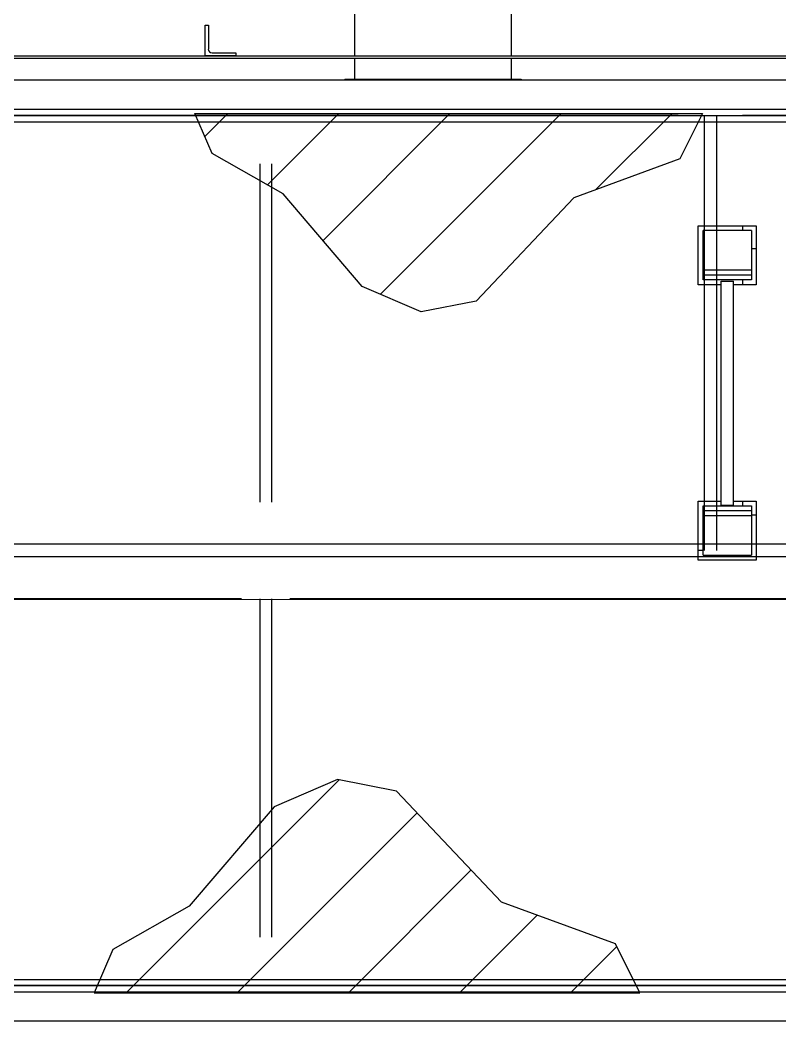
# Model space of a CAD drawing. Header units: metres. Extents: x 0 to 63075, y 0 to 44550.
# Drawn here: x 12068 to 13641, y 23680 to 25750 of the extents above; entities that cross this region are included whole.
import ezdxf

# ---------------------------------------------------------------- set-up
doc = ezdxf.new("R2010")
doc.units = ezdxf.units.M
doc.header["$LTSCALE"] = 75
doc.linetypes.add('CENTER2', pattern=[28.575, 19.05, -3.175, 3.175, -3.175])
doc.linetypes.add('CENTERX2', pattern=[101.6, 63.5, -12.7, 12.7, -12.7])
for name, color, linetype in [('SC1', 7, 'CENTER2'), ('SDM', 7, 'Continuous'), ('SL1', 8, 'Continuous')]:
    doc.layers.add(name, color=color, linetype=linetype)
pattern_1 = [(45, (-77751.2, -19190.13), (-114.90485, 114.90485), [])]

# ---------------------------------------------------------------- blocks, each defined once
blk = doc.blocks.new('A$Ca548c4ee')
at = {"layer": 'SL1'}
h = blk.add_hatch(dxfattribs=at)
h.set_pattern_fill('_USER', color=256, scale=162.5, angle=45, style=0, pattern_type=0)
h.set_pattern_definition(pattern_1)
h.paths.add_polyline_path([(4170.5, 2888.6), (5221.1, 2888.6), (5174, 2794.4), (4955, 2714), (4752.6, 2500.5), (4639, 2478.4), (4517, 2531), (4353.4, 2722.3), (4206.5, 2805.5)])
h = blk.add_hatch(dxfattribs=at)
h.set_pattern_fill('_USER', color=256, scale=162.5, angle=45, style=0, pattern_type=0)
h.set_pattern_definition(pattern_1)
h.paths.add_polyline_path([(3962.1, 1069.8), (5091.3, 1069.8), (5040.7, 1171.1), (4805.3, 1257.5), (4587.8, 1486.9), (4465.6, 1510.8), (4334.5, 1454.2), (4158.8, 1248.6), (4000.8, 1159.2)])
for p, q in [((4501.6, 3007.5), (4501.6, 4282.4)), ((4825.5, 3007.5), (4825.5, 4282.4)), ((4192.1, 3071), (4198.5, 3071)), ((4192.1, 3007.5), (4192.1, 3071)), ((4198.5, 3071), (4198.5, 3021.5)), ((847.2, 3002.7), (7637, 3002.7)), ((848.2, 3007.5), (7636, 3007.5)), ((4255.6, 3007.5), (4192.1, 3007.5)), ((4206.1, 3013.8), (4255.6, 3013.8)), ((4255.6, 3013.8), (4255.6, 3007.5)), ((4501.6, 2959.2), (4501.6, 3002.7)), ((4825.5, 2959.2), (4825.5, 3002.7)), ((5421.6, 2957.5), (790.1, 2957.5)), ((4481, 2959.2), (4663.6, 2959.2)), ((4481, 2959.2), (4481, 2957.5)), ((4663.6, 2959.2), (4846.1, 2959.2)), ((4846.1, 2959.2), (4846.1, 2957.5)), ((0, 2884.5), (9072.5, 2884.5)), ((642.1, 2897.5), (7842.1, 2897.5)), ((642.1, 2897.5), (7842.1, 2897.5)), ((5170.6, 2884.5), (642.1, 2884.5)), ((5224.2, 2884.5), (5224.2, 1984.5)), ((5224.2, 2884.5), (5224.2, 1984.5)), ((5250, 2884.5), (5250, 1984.5)), ((5250, 2884.5), (5250, 1984.5)), ((7842.1, 2884.5), (5303.6, 2884.5)), ((642.1, 2871.4), (7842.1, 2871.4)), ((642.1, 2871.4), (7842.1, 2871.4)), ((4305, 2784.5), (4305, 2084.5)), ((4305, 2784.5), (4305, 2084.5)), ((4329.3, 2784.5), (4329.3, 2084.5)), ((4329.3, 2784.5), (4329.3, 2084.5)), ((5212.1, 2656.4), (5332.1, 2656.4)), ((5212.1, 2534.4), (5212.1, 2656.4)), ((5303.6, 2656.4), (5303.6, 2646.4)), ((5332.1, 2656.4), (5332.1, 2534.4)), ((5322.1, 2646.4), (5222.1, 2646.4)), ((5222.1, 2564.4), (5222.1, 2646.4)), ((5322.1, 2646.4), (5322.1, 2564.4)), ((5332.1, 2608.5), (5322.1, 2608.5)), ((5322.1, 2564.4), (5222.1, 2564.4)), ((5222.1, 2553.9), (5222.1, 2564.4)), ((5322.1, 2553.9), (5222.1, 2553.9)), ((5222.1, 2544.4), (5222.1, 2553.9)), ((5322.1, 2564.4), (5322.1, 2553.9)), ((5322.1, 2553.9), (5322.1, 2544.4)), ((5259.4, 2534.4), (5212.1, 2534.4)), ((5322.1, 2544.4), (5222.1, 2544.4)), ((5259.4, 2541.4), (5259.7, 2541.4)), ((5259.4, 2077.9), (5259.4, 2541.4)), ((5259.7, 2077.9), (5259.7, 2541.4)), ((5259.7, 2541.4), (5284.6, 2541.4)), ((5284.6, 2541.4), (5284.6, 2077.9)), ((5284.6, 2541.4), (5284.8, 2541.4)), ((5284.8, 2077.9), (5284.8, 2541.4)), ((5332.1, 2534.4), (5284.8, 2534.4)), ((5303.6, 2544.4), (5303.6, 2534.4)), ((5212.1, 2086.9), (5259.4, 2086.9)), ((5212.1, 1964.9), (5212.1, 2086.9)), ((5222.1, 2076.9), (5322.1, 2076.9)), ((5222.1, 2067.4), (5222.1, 2076.9)), ((5259.7, 2077.9), (5259.4, 2077.9)), ((5284.6, 2077.9), (5259.7, 2077.9)), ((5284.8, 2077.9), (5284.6, 2077.9)), ((5284.8, 2086.9), (5332.1, 2086.9)), ((5303.6, 2086.9), (5303.6, 2076.9)), ((5322.1, 2076.9), (5322.1, 2067.4)), ((5332.1, 2086.9), (5332.1, 1964.9)), ((5222.1, 2067.4), (5322.1, 2067.4)), ((5222.1, 2056.9), (5222.1, 2067.4)), ((5222.1, 2056.9), (5322.1, 2056.9)), ((5222.1, 1974.9), (5222.1, 2056.9)), ((5322.1, 2067.4), (5322.1, 2056.9)), ((5332.1, 2057.5), (5322.1, 2057.5)), ((5322.1, 2056.9), (5322.1, 1974.9)), ((7742.1, 1997.5), (742.1, 1997.5)), ((7742.1, 1997.5), (742.1, 1997.5)), ((7742.1, 1971.4), (742.1, 1971.4)), ((7742.1, 1971.4), (742.1, 1971.4)), ((5222.1, 1984.5), (5212.1, 1984.5)), ((5222.1, 1974.9), (5322.1, 1974.9)), ((5332.1, 1964.9), (5212.1, 1964.9)), ((4267.1, 1884.5), (3142.1, 1884.5)), ((4305, 1884.5), (4305, 1184.5)), ((4305, 1884.5), (4305, 1184.5)), ((4329.3, 1884.5), (4329.3, 1184.5)), ((4329.3, 1884.5), (4329.3, 1184.5)), ((5492.1, 1884.5), (4367.1, 1884.5)), ((642.1, 1097.5), (7704.1, 1097.5)), ((642.1, 1097.5), (7704.1, 1097.5)), ((0, 1084.5), (9072.5, 1084.5)), ((7836.9, 1084.5), (0, 1084.5)), ((642.1, 1071.4), (7704.1, 1071.4)), ((642.1, 1071.4), (7704.1, 1071.4)), ((790.1, 1011.5), (5421.6, 1011.5))]:
    blk.add_line(p, q, dxfattribs=at)
for points in [[(4170.5, 2888.6), (5221.1, 2888.6), (5174, 2794.4), (4955, 2714), (4752.6, 2500.5), (4639, 2478.4), (4517, 2531), (4353.4, 2722.3), (4206.5, 2805.5)], [(3962.1, 1069.8), (5091.3, 1069.8), (5040.7, 1171.1), (4805.3, 1257.5), (4587.8, 1486.9), (4465.6, 1510.8), (4334.5, 1454.2), (4158.8, 1248.6), (4000.8, 1159.2)]]:
    blk.add_lwpolyline(points, close=True, dxfattribs=at)
blk.add_arc((4206.1, 3021.5), 7.65, 180, 270, dxfattribs=at)

msp = doc.modelspace()

# ---------------------------------------------------------------- linework, layer by layer
at = {"layer": 'SC1', "color": 7, "linetype": 'CENTERX2', "lineweight": 9}
for p, q in [((21442.6, 25552.9), (5680.4, 25552.9)), ((21442.6, 24551.4), (5680.4, 24551.4)), ((21442.6, 23752.8), (5680.4, 23752.9))]:
    msp.add_line(p, q, dxfattribs=at)

# ---------------------------------------------------------------- block references
at = {"layer": 'SDM'}
msp.add_blockref('A$Ca548c4ee', (8259.5, 22668.4), dxfattribs=at)

doc.saveas('drawing.dxf')
